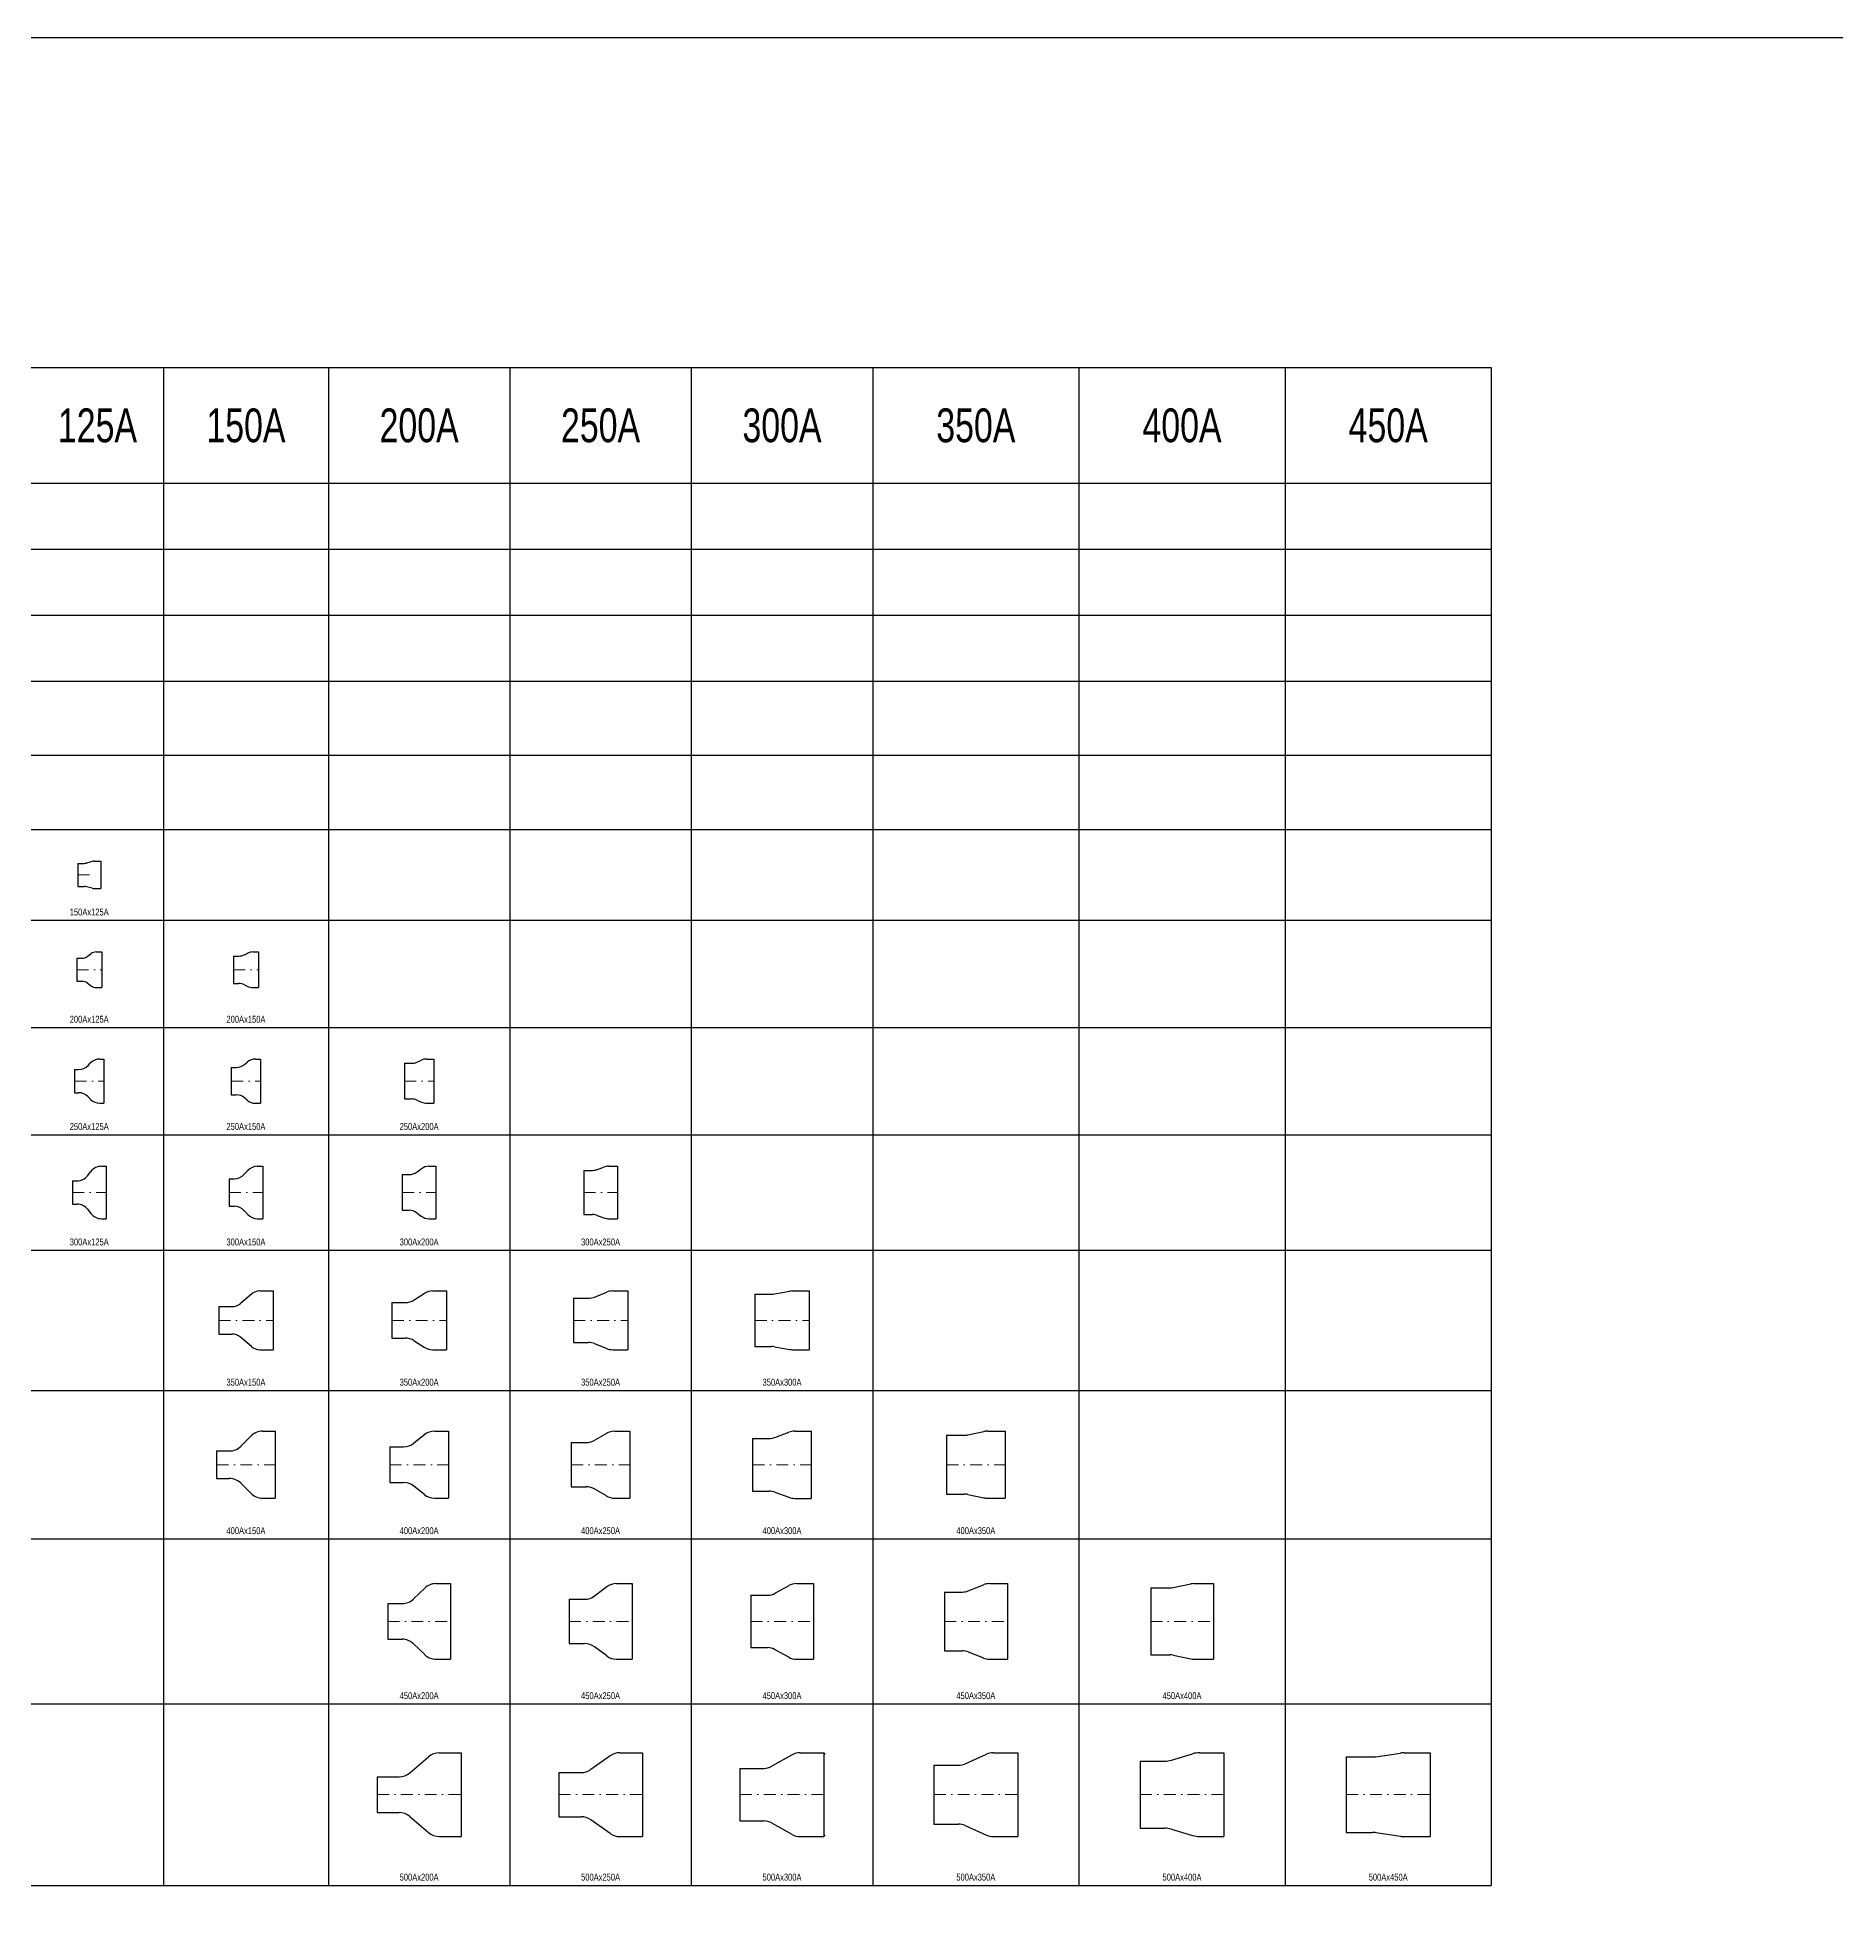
# Model space of a CAD drawing. Extents: x 0 to 90799, y 0 to 77868.
# Drawn here: x 34234 to 45138, y 66444 to 77868 of the extents above; entities that cross this region are included whole.
import ezdxf
from ezdxf.enums import TextEntityAlignment as Align

# ---------------------------------------------------------------- set-up
doc = ezdxf.new("R2010")
doc.units = 0
doc.header["$LTSCALE"] = 30
doc.header["$MEASUREMENT"] = 0
doc.linetypes.add('DGN Style 4', pattern=[4.8, 2.4, -1.2, 0, -1.2])
doc.layers.add('L(c)', color=1, linetype='DGN Style 4', lineweight=5)
doc.layers.add('L(txt)', color=2, linetype='Continuous', lineweight=13)
doc.styles.add('Style-ENGINEERING', font='ENGINEERING.shx')

# ---------------------------------------------------------------- blocks, each defined once
blk = doc.blocks.new('*U141')
for p, q in [((-70, 70), (-70, -70)), ((-70, 70), (-30, 70)), ((17, 81), (-17, 72)), ((30, 83), (70, 83)), ((70, 83), (70, -83)), ((-70, -70), (-30, -70)), ((17, -81), (-17, -72)), ((30, -83), (70, -83))]:
    blk.add_line(p, q)
for centre, start, end in [((-30, 120), 270, 284.6162), ((30, 33), 90, 105.2426), ((-30, -120), 75.3838, 90), ((30, -33), 254.7574, 270)]:
    blk.add_arc(centre, 50, start, end)
blk = doc.blocks.new('*U142')
for p, q in [((-76, 83), (-76, -83)), ((-76, 83), (-44, 83)), ((-8, 91), (8, 99)), ((44, 108), (76, 108)), ((76, 108), (76, -108)), ((-76, -83), (-44, -83)), ((-8, -91), (8, -99)), ((44, -108), (76, -108))]:
    blk.add_line(p, q)
for centre, start, end in [((-44, 163), 270, 296.7002), ((44, 28), 90, 116.9166), ((-28, 171), 296.7002, 296.8483), ((-44, -163), 63.2998, 90), ((44, -28), 243.0834, 270), ((-28, -171), 63.1517, 63.2998)]:
    blk.add_arc(centre, 80, start, end)
blk = doc.blocks.new('*U143')
for p, q in [((-76, 70), (-76, -70)), ((-76, 70), (-42, 70)), ((-12, 80), (12, 98)), ((42, 108), (76, 108)), ((76, 108), (76, -108)), ((-76, -70), (-42, -70)), ((-12, -80), (12, -98)), ((42, -108), (76, -108))]:
    blk.add_line(p, q)
for centre, start, end in [((-42, 120), 270, 306.9799), ((42, 58), 90, 126.978), ((-42, -120), 53.0201, 90), ((42, -58), 233.022, 270)]:
    blk.add_arc(centre, 50, start, end)
blk = doc.blocks.new('*U146')
for p, q in [((65, 134), (89, 134)), ((89, 134), (89, -134)), ((-89, 70), (-89, -70)), ((-89, 70), (-65, 70)), ((-6, 95), (6, 108)), ((-89, -70), (-65, -70)), ((-6, -95), (6, -108)), ((65, -134), (89, -134))]:
    blk.add_line(p, q)
for centre, start, end in [((65, 54), 90, 137.1084), ((-65, 150), 270, 317.1039), ((-65, -150), 42.8961, 90), ((65, -54), 222.8916, 270)]:
    blk.add_arc(centre, 80, start, end)
blk = doc.blocks.new('*U147')
for p, q in [((-7, 102), (7, 114)), ((59, 134), (89, 134)), ((89, 134), (89, -134)), ((-89, 83), (-89, -83)), ((-89, 83), (-59, 83)), ((-89, -83), (-59, -83)), ((-7, -102), (7, -114)), ((59, -134), (89, -134))]:
    blk.add_line(p, q)
for centre, start, end in [((59, 54), 90, 130.7713), ((-59, 163), 270, 310.7716), ((-59, -163), 49.2284, 90), ((59, -54), 229.2287, 270)]:
    blk.add_arc(centre, 80, start, end)
blk = doc.blocks.new('*U148')
for p, q in [((-14, 115), (15, 128)), ((46, 134), (89, 134)), ((89, 134), (89, -134)), ((-89, 108), (-89, -108)), ((-89, 108), (-46, 108)), ((-89, -108), (-46, -108)), ((-14, -115), (15, -127)), ((46, -134), (89, -134))]:
    blk.add_line(p, q)
for centre, start, end in [((-46, 188), 270, 293.3233), ((46, 54), 90, 112.6982), ((-46, -188), 66.6767, 90), ((46, -54), 247.3018, 270)]:
    blk.add_arc(centre, 80, start, end)
blk = doc.blocks.new('*U149')
for p, q in [((-102, 134), (-102, -134)), ((-102, 134), (-48, 134)), ((-20, 139), (20, 154)), ((48, 159), (102, 159)), ((102, 159), (102, -159)), ((-102, -134), (-48, -134)), ((-20, -139), (20, -154)), ((48, -159), (102, -159))]:
    blk.add_line(p, q)
for centre, start, end in [((-48, 214), 270, 290.95), ((48, 79), 90, 110.5114), ((-48, -214), 69.05, 90), ((48, -79), 249.4886, 270)]:
    blk.add_arc(centre, 80, start, end)
blk = doc.blocks.new('*U150')
for p, q in [((-12, 125), (12, 143)), ((61, 159), (102, 159)), ((102, 159), (102, -159)), ((-102, 108), (-102, -108)), ((-102, 108), (-61, 108)), ((-102, -108), (-61, -108)), ((-12, -125), (12, -143)), ((61, -159), (102, -159))]:
    blk.add_line(p, q)
for centre, start, end in [((-61, 188), 270, 307.4818), ((61, 79), 90, 127.0235), ((-61, -188), 52.5182, 90), ((61, -79), 232.9765, 270)]:
    blk.add_arc(centre, 80, start, end)
blk = doc.blocks.new('*U151')
for p, q in [((-10, 110), (11, 133)), ((70, 159), (102, 159)), ((102, 159), (102, -159)), ((-102, 83), (-102, -83)), ((-102, 83), (-70, 83)), ((-102, -83), (-70, -83)), ((-10, -110), (11, -133)), ((70, -159), (102, -159))]:
    blk.add_line(p, q)
for centre, start, end in [((70, 79), 90, 137.7189), ((-70, 163), 270, 318.915), ((-70, -163), 41.085, 90), ((70, -79), 222.2811, 270)]:
    blk.add_arc(centre, 80, start, end)
blk = doc.blocks.new('*U152')
for p, q in [((-10, 101), (10, 128)), ((74, 159), (102, 159)), ((102, 159), (102, -159)), ((-102, 70), (-102, -70)), ((-102, 70), (-74, 70)), ((-102, -70), (-74, -70)), ((-10, -101), (10, -128)), ((74, -159), (102, -159))]:
    blk.add_line(p, q)
for centre, start, end in [((74, 79), 90, 142.8327), ((-74, 150), 270, 322.559), ((-74, -150), 37.441, 90), ((74, -79), 217.1673, 270)]:
    blk.add_arc(centre, 80, start, end)
blk = doc.blocks.new('*U153')
for p, q in [((33, 159), (-32, 102)), ((85, 178), (165, 178)), ((165, 178), (165, -178)), ((-165, 83), (-165, -83)), ((-165, 83), (-85, 83)), ((-165, -83), (-85, -83)), ((33, -159), (-32, -102)), ((85, -178), (165, -178))]:
    blk.add_line(p, q)
for centre, start, end in [((85, 98), 90, 130.4945), ((-85, 163), 270, 311.031), ((-85, -163), 48.969, 90), ((85, -98), 229.5055, 270)]:
    blk.add_arc(centre, 80, start, end)
blk = doc.blocks.new('*U154')
for p, q in [((-31, 124), (31, 162)), ((84, 178), (165, 178)), ((165, 178), (165, -178)), ((-165, 108), (-165, -108)), ((-165, 108), (-84, 108)), ((-165, -108), (-84, -108)), ((-31, -124), (31, -162)), ((84, -178), (165, -178))]:
    blk.add_line(p, q)
for centre, start, end in [((-84, 208), 270, 302.1875), ((84, 78), 90, 122.3271), ((-84, -208), 57.8125, 90), ((84, -78), 237.6729, 270)]:
    blk.add_arc(centre, 100, start, end)
blk = doc.blocks.new('*U155')
for p, q in [((-165, 134), (-165, -134)), ((-165, 134), (-74, 134)), ((-37, 141), (37, 171)), ((74, 178), (165, 178)), ((165, 178), (165, -178)), ((-165, -134), (-74, -134)), ((-37, -141), (37, -171)), ((74, -178), (165, -178))]:
    blk.add_line(p, q)
for centre, start, end in [((-74, 234), 270, 291.8355), ((74, 78), 90, 111.8368), ((-74, -234), 68.1645, 90), ((74, -78), 248.1632, 270)]:
    blk.add_arc(centre, 100, start, end)
blk = doc.blocks.new('*U156')
for p, q in [((-165, 159), (-165, -159)), ((-165, 159), (-63, 159)), ((-46, 161), (47, 176)), ((63, 178), (165, 178)), ((165, 178), (165, -178)), ((-165, -159), (-63, -159)), ((-46, -161), (47, -176)), ((63, -178), (165, -178))]:
    blk.add_line(p, q)
for centre, start, end in [((-63, 259), 270, 279.7753), ((63, 78), 90, 99.291), ((-63, -259), 80.2247, 90), ((63, -78), 260.709, 270)]:
    blk.add_arc(centre, 100, start, end)
blk = doc.blocks.new('*U157')
for p, q in [((-178, 178), (-178, -178)), ((-178, 178), (-70, 178)), ((-49, 180), (49, 201)), ((70, 203), (178, 203)), ((178, 203), (178, -203)), ((-178, -178), (-70, -178)), ((-49, -180), (49, -201)), ((70, -203), (178, -203))]:
    blk.add_line(p, q)
for centre, start, end in [((-70, 278), 270, 282.0931), ((70, 103), 90, 102.1006), ((-70, -278), 77.9069, 90), ((70, -103), 257.8994, 270)]:
    blk.add_arc(centre, 100, start, end)
blk = doc.blocks.new('*U158')
for p, q in [((-178, 134), (-178, -134)), ((-178, 134), (-86, 134)), ((35, 189), (-35, 148)), ((86, 203), (178, 203)), ((178, 203), (178, -203)), ((-178, -134), (-86, -134)), ((35, -189), (-35, -148)), ((86, -203), (178, -203))]:
    blk.add_line(p, q)
for centre, start, end in [((-86, 234), 270, 300.6289), ((86, 103), 90, 120.7429), ((-86, -234), 59.3711, 90), ((86, -103), 239.2571, 270)]:
    blk.add_arc(centre, 100, start, end)
blk = doc.blocks.new('*U159')
for p, q in [((32, 181), (-32, 130)), ((94, 203), (178, 203)), ((178, 203), (178, -203)), ((-178, 108), (-178, -108)), ((-178, 108), (-94, 108)), ((-178, -108), (-94, -108)), ((32, -181), (-32, -130)), ((94, -203), (178, -203))]:
    blk.add_line(p, q)
for centre, start, end in [((-94, 208), 270, 308.834), ((94, 103), 90, 128.7266), ((-94, -208), 51.166, 90), ((94, -103), 231.2734, 270)]:
    blk.add_arc(centre, 100, start, end)
blk = doc.blocks.new('*U160')
for p, q in [((-30, 113), (29, 173)), ((101, 203), (178, 203)), ((178, 203), (178, -203)), ((-178, 83), (-178, -83)), ((-178, 83), (-101, 83)), ((-178, -83), (-101, -83)), ((-30, -112), (29, -173)), ((101, -203), (178, -203))]:
    blk.add_line(p, q)
for centre, start, end in [((101, 103), 90, 135.9372), ((-101, 183), 270, 315.4936), ((-101, -183), 44.5064, 90), ((101, -103), 224.0628, 270)]:
    blk.add_arc(centre, 100, start, end)
blk = doc.blocks.new('*U161')
for p, q in [((103, 229), (191, 229)), ((191, 229), (191, -229)), ((-34, 136), (35, 201)), ((-190, 108), (-190, -108)), ((-190, 108), (-103, 108)), ((-190, -108), (-103, -108)), ((-34, -136), (35, -201)), ((103, -229), (191, -229))]:
    blk.add_line(p, q)
for centre, start, end in [((103, 129), 90, 133.4837), ((-103, 208), 270, 313.6184), ((-103, -208), 46.3816, 90), ((103, -129), 226.5163, 270)]:
    blk.add_arc(centre, 100, start, end)
blk = doc.blocks.new('*U162')
for p, q in [((97, 229), (191, 229)), ((191, 229), (191, -229)), ((-190, 134), (-190, -134)), ((-190, 134), (-97, 134)), ((37, 209), (-36, 154)), ((-190, -134), (-97, -134)), ((37, -209), (-36, -154)), ((97, -229), (191, -229))]:
    blk.add_line(p, q)
for centre, start, end in [((97, 129), 90, 126.5961), ((-97, 234), 270, 307.4025), ((-97, -234), 52.5975, 90), ((97, -129), 233.4039, 270)]:
    blk.add_arc(centre, 100, start, end)
blk = doc.blocks.new('*U163')
for p, q in [((89, 229), (191, 229)), ((191, 229), (191, -229)), ((-190, 159), (-190, -159)), ((-190, 159), (-89, 159)), ((41, 216), (-41, 172)), ((-190, -159), (-89, -159)), ((41, -216), (-41, -172)), ((89, -229), (191, -229))]:
    blk.add_line(p, q)
for centre, start, end in [((89, 129), 90, 118.6359), ((-89, 259), 270, 298.8429), ((-89, -259), 61.1571, 90), ((89, -129), 241.3641, 270)]:
    blk.add_arc(centre, 100, start, end)
blk = doc.blocks.new('*U164')
for p, q in [((83, 229), (191, 229)), ((191, 229), (191, -229)), ((-190, 178), (-190, -178)), ((-190, 178), (-83, 178)), ((-46, 185), (46, 221)), ((-190, -178), (-83, -178)), ((-46, -185), (46, -221)), ((83, -229), (191, -229))]:
    blk.add_line(p, q)
for centre, start, end in [((83, 129), 90, 111.8), ((-83, 278), 270, 291.8024), ((-83, -278), 68.1976, 90), ((83, -129), 248.2, 270)]:
    blk.add_arc(centre, 100, start, end)
blk = doc.blocks.new('*U165')
for p, q in [((73, 229), (191, 229)), ((191, 229), (191, -229)), ((-190, 203), (-190, -203)), ((-190, 203), (-73, 203)), ((-54, 205), (54, 227)), ((-190, -203), (-73, -203)), ((-54, -205), (54, -227)), ((73, -229), (191, -229))]:
    blk.add_line(p, q)
for centre, start, end in [((73, 129), 90, 101.3136), ((-73, 303), 270, 281.3134), ((-73, -303), 78.6866, 90), ((73, -129), 258.6864, 270)]:
    blk.add_arc(centre, 100, start, end)
blk = doc.blocks.new('*U166')
for p, q in [((-57, 132), (57, 230)), ((122, 254), (254, 254)), ((254, 254), (254, -254)), ((-254, 108), (-254, -108)), ((-254, 108), (-122, 108)), ((-254, -108), (-122, -108)), ((-57, -132), (57, -230)), ((122, -254), (254, -254))]:
    blk.add_line(p, q)
for centre, start, end in [((122, 154), 90, 130.5), ((-122, 208), 270, 310.7378), ((-122, -208), 49.2622, 90), ((122, -154), 229.5, 270)]:
    blk.add_arc(centre, 100, start, end)
blk = doc.blocks.new('*U167')
for p, q in [((59, 236), (-59, 152)), ((117, 254), (254, 254)), ((254, 254), (254, -254)), ((-254, 134), (-254, -134)), ((-254, 134), (-117, 134)), ((-254, -134), (-117, -134)), ((59, -236), (-59, -152)), ((117, -254), (254, -254))]:
    blk.add_line(p, q)
for centre, start, end in [((117, 154), 90, 125.3922), ((-117, 234), 270, 305.3924), ((-117, -234), 54.6076, 90), ((117, -154), 234.6078, 270)]:
    blk.add_arc(centre, 100, start, end)
blk = doc.blocks.new('*U168')
for p, q in [((58, 241), (-65, 172)), ((107, 254), (250, 254)), ((250, 254), (250, -254)), ((258, 246), (250, 254)), ((-258, 159), (-258, -159)), ((-258, 159), (-114, 159)), ((-258, -159), (-114, -159)), ((58, -241), (-65, -172)), ((107, -254), (250, -254)), ((258, -246), (250, -254))]:
    blk.add_line(p, q)
for centre, start, end in [((107, 154), 90, 119.2231), ((-114, 259), 270, 299.2348), ((-114, -259), 60.7652, 90), ((107, -154), 240.7769, 270)]:
    blk.add_arc(centre, 100, start, end)
blk = doc.blocks.new('*U169')
for p, q in [((-65, 187), (65, 245)), ((106, 254), (254, 254)), ((254, 254), (254, -254)), ((-254, 178), (-254, -178)), ((-254, 178), (-106, 178)), ((-254, -178), (-106, -178)), ((-65, -187), (65, -245)), ((106, -254), (254, -254))]:
    blk.add_line(p, q)
for centre, start, end in [((106, 154), 90, 114.2256), ((-106, 278), 270, 294.2251), ((-106, -278), 65.7749, 90), ((106, -154), 245.7744, 270)]:
    blk.add_arc(centre, 100, start, end)
blk = doc.blocks.new('*U170')
for p, q in [((-64, 210), (64, 248)), ((107, 254), (254, 254)), ((254, 254), (254, -254)), ((-254, 203), (-254, -203)), ((-254, 203), (-107, 203)), ((-254, -203), (-107, -203)), ((-64, -210), (64, -248)), ((107, -254), (254, -254))]:
    blk.add_line(p, q)
for centre, start, end in [((107, 104), 90, 106.6953), ((-107, 353), 270, 286.6961), ((-107, -353), 73.3039, 90), ((107, -104), 253.3047, 270)]:
    blk.add_arc(centre, 150, start, end)
blk = doc.blocks.new('*U171')
for p, q in [((-254, 229), (-254, -229)), ((-254, 229), (-96, 229)), ((-74, 230), (74, 252)), ((96, 254), (254, 254)), ((254, 254), (254, -254)), ((-254, -229), (-96, -229)), ((-74, -230), (74, -252)), ((96, -254), (254, -254))]:
    blk.add_line(p, q)
for centre, start, end in [((-96, 379), 270, 278.532), ((96, 104), 90, 98.5303), ((-96, -379), 81.468, 90), ((96, -104), 261.4697, 270)]:
    blk.add_arc(centre, 150, start, end)

msp = doc.modelspace()

# ---------------------------------------------------------------- linework, layer by layer
for p, q in [((26400, 75868), (43046, 75868)), ((34996, 75868), (34996, 66668)), ((35996, 75868), (35996, 66668)), ((37096, 75868), (37096, 66668)), ((38196, 75868), (38196, 66668)), ((39296, 75868), (39296, 66668)), ((40546, 75868), (40546, 66668)), ((41796, 75868), (41796, 66668)), ((43046, 75868), (43046, 66668)), ((26400, 75168), (43046, 75168)), ((26400, 74768), (43046, 74768)), ((26400, 74368), (43046, 74368)), ((26400, 73968), (43046, 73968)), ((26400, 73518), (43046, 73518)), ((26400, 73068), (43046, 73068)), ((26400, 72518), (43046, 72518)), ((26400, 71868), (43046, 71868)), ((26400, 71218), (43046, 71218)), ((26400, 70518), (43046, 70518)), ((26400, 69668), (43046, 69668)), ((38568, 69377), (38568, 69058)), ((38568, 69377), (38668, 69377)), ((38703, 69383), (38788, 69415)), ((38823, 69421), (38923, 69421)), ((38923, 69421), (38923, 69014)), ((38568, 69058), (38668, 69058)), ((38703, 69052), (38788, 69021)), ((38823, 69014), (38923, 69014)), ((26400, 68768), (43046, 68768)), ((26400, 67768), (43046, 67768)), ((26400, 66668), (43046, 66668))]:
    msp.add_line(p, q)
at = {"flags": 128}
msp.add_lwpolyline([(0, 77868), (66991, 77868), (66991, 42088), (0, 42088)], close=True, dxfattribs=at)
for centre, start, end in [((38668, 69477), 270, 290.3427), ((38823, 69321), 90, 110.3469), ((38668, 68958), 69.6573, 90), ((38823, 69114), 249.6531, 270)]:
    msp.add_arc(centre, 100, start, end)
at = {"layer": 'L(c)'}
for p, q in [((34476, 72793), (34615, 72793)), ((34469, 72218), (34622, 72218)), ((35419, 72218), (35572, 72218)), ((34457, 71543), (34635, 71543)), ((35407, 71543), (35585, 71543)), ((36457, 71543), (36635, 71543)), ((34444, 70868), (34647, 70868)), ((35394, 70868), (35597, 70868)), ((36444, 70868), (36647, 70868)), ((37544, 70868), (37747, 70868)), ((35331, 70093), (35661, 70093)), ((36381, 70093), (36711, 70093)), ((37481, 70093), (37811, 70093)), ((38581, 70093), (38911, 70093)), ((35318, 69218), (35673, 69218)), ((36368, 69218), (36723, 69218)), ((37468, 69218), (37823, 69218)), ((38568, 69218), (38923, 69218)), ((39743, 69218), (40098, 69218)), ((36355, 68268), (36736, 68268)), ((37455, 68268), (37836, 68268)), ((38555, 68268), (38936, 68268)), ((39730, 68268), (40111, 68268)), ((40980, 68268), (41361, 68268)), ((36292, 67218), (36800, 67218)), ((37392, 67218), (37900, 67218)), ((38492, 67218), (39000, 67218)), ((39667, 67218), (40175, 67218)), ((40917, 67218), (41425, 67218)), ((42167, 67218), (42675, 67218))]:
    msp.add_line(p, q, dxfattribs=at)

# ---------------------------------------------------------------- block references
for name, p in [('*U141', (34546, 72793)), ('*U143', (34546, 72218)), ('*U142', (35496, 72218)), ('*U146', (34546, 71543)), ('*U147', (35496, 71543)), ('*U148', (36546, 71543)), ('*U152', (34546, 70868)), ('*U151', (35496, 70868)), ('*U150', (36546, 70868)), ('*U149', (37646, 70868)), ('*U153', (35496, 70093)), ('*U154', (36546, 70093)), ('*U155', (37646, 70093)), ('*U156', (38746, 70093)), ('*U160', (35496, 69218)), ('*U159', (36546, 69218)), ('*U158', (37646, 69218)), ('*U157', (39921, 69218)), ('*U161', (36546, 68268)), ('*U162', (37646, 68268)), ('*U163', (38746, 68268)), ('*U164', (39921, 68268)), ('*U165', (41171, 68268)), ('*U166', (36546, 67218)), ('*U167', (37646, 67218)), ('*U168', (38749, 67218)), ('*U169', (39921, 67218)), ('*U170', (41171, 67218)), ('*U171', (42421, 67218))]:
    msp.add_blockref(name, p)

# ---------------------------------------------------------------- texts
at = {"style": 'Style-ENGINEERING', "width": 0.75}
for s, p in [('150Ax125A', (34546, 72568)), ('200Ax125A', (34546, 71918)), ('200Ax150A', (35496, 71918)), ('250Ax125A', (34546, 71268)), ('250Ax150A', (35496, 71268)), ('250Ax200A', (36546, 71268)), ('300Ax125A', (34546, 70568)), ('300Ax150A', (35496, 70568)), ('300Ax200A', (36546, 70568)), ('300Ax250A', (37646, 70568)), ('350Ax150A', (35496, 69718)), ('350Ax200A', (36546, 69718)), ('350Ax250A', (37646, 69718)), ('350Ax300A', (38746, 69718)), ('400Ax150A', (35496, 68818)), ('400Ax200A', (36546, 68818)), ('400Ax250A', (37646, 68818)), ('400Ax300A', (38746, 68818)), ('400Ax350A', (39921, 68818)), ('450Ax200A', (36546, 67818)), ('450Ax250A', (37646, 67818)), ('450Ax300A', (38746, 67818)), ('450Ax350A', (39921, 67818)), ('450Ax400A', (41171, 67818)), ('500Ax200A', (36546, 66718)), ('500Ax250A', (37646, 66718)), ('500Ax300A', (38746, 66718)), ('500Ax350A', (39921, 66718)), ('500Ax400A', (41171, 66718)), ('500Ax450A', (42421, 66718))]:
    msp.add_text(s, height=41.9, dxfattribs=at).set_placement(p, align=Align.MIDDLE_CENTER)
at = {"layer": 'L(txt)', "style": 'Style-ENGINEERING', "width": 0.75}
for s, p in [('125A', (34596, 75518)), ('150A', (35496, 75518)), ('200A', (36546, 75518)), ('250A', (37646, 75518)), ('300A', (38746, 75518)), ('350A', (39921, 75518)), ('400A', (41171, 75518)), ('450A', (42421, 75518))]:
    msp.add_text(s, height=204.8, dxfattribs=at).set_placement(p, align=Align.MIDDLE_CENTER)

doc.saveas('drawing.dxf')
